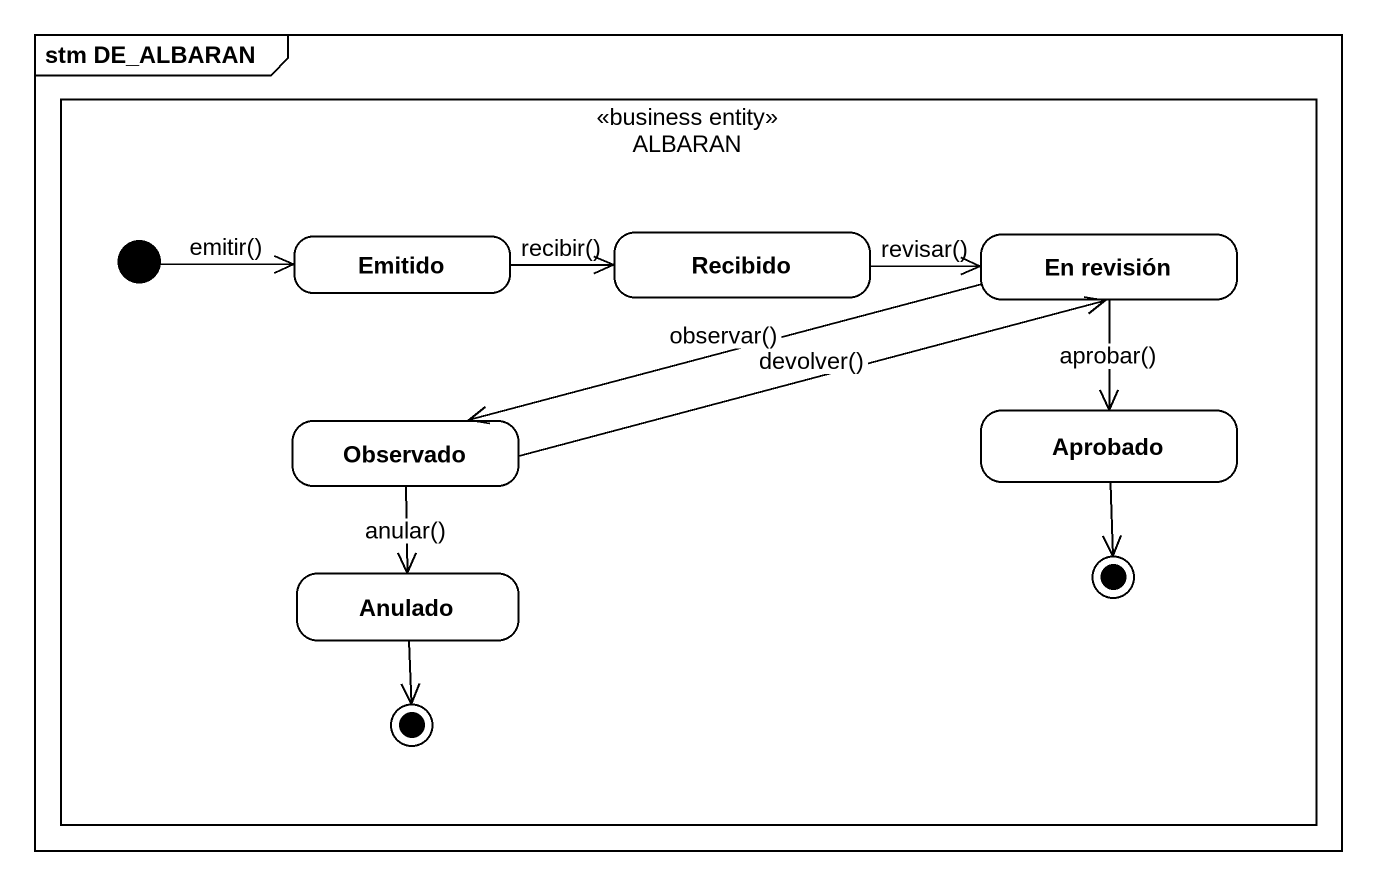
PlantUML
@startuml
mainframe stm DE_ALBARAN
hide empty description
state ALBARAN <<business entity>> {
  state Emitido
  state Recibido
  state "En revisión" as En_revisión
  state Observado
  state Aprobado
  state Anulado
  state final1 <<end>>
  state final2 <<end>>
  [*] -right-> Emitido : emitir()
}
Emitido -right-> Recibido : recibir()
Recibido -right-> En_revisión : revisar()
En_revisión -left-> Observado : observar()
En_revisión --> Aprobado : aprobar()
Observado -right-> En_revisión : devolver()
Observado --> Anulado : anular()
Aprobado --> final1
Anulado --> final2
@enduml
